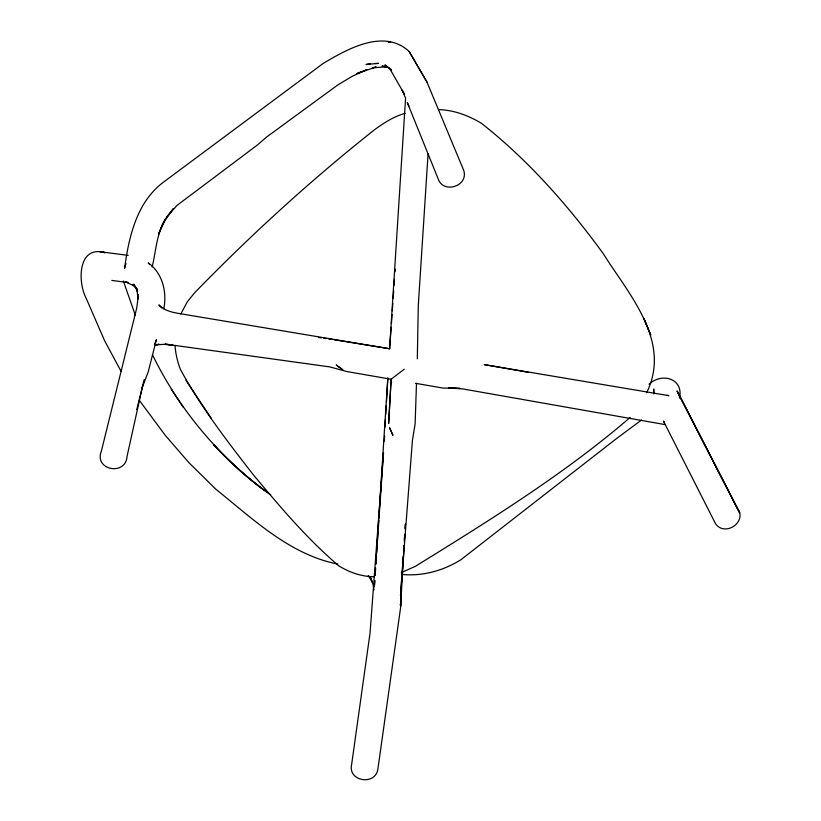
<?xml version="1.0" encoding="UTF-8"?>
<svg xmlns="http://www.w3.org/2000/svg" width="821" height="821" viewBox="0 0 821 821"><rect width="100%" height="100%" fill="white"/><g stroke="black" fill="none" stroke-linecap="round" stroke-linejoin="round"><path stroke-width="1.23" d="M401.028 593.47L400.894 605.518L377.804 769.688C374.674 785.913 347.765 781.182 351.614 764.649L370.045 633.012L383.479 452.761L379.045 517.907M417.314 358.828L418.279 305.74L428.09 153.589M384.392 441.051L384.628 435.951M385.028 427.023L385.439 419.459M385.726 414.461L386.239 405.697M386.465 401.951L387.861 378.183M404.106 545.626L400.627 606.134L400.166 604.42M404.343 541.85L404.815 534.286M405.133 529.237L405.451 524.198M374.756 580.539L374.355 586.892L374.787 580.498M375.084 575.47L375.566 567.855M375.813 564.048L387.83 377.958M375.135 575.398L375.566 569.004M375.915 563.894L376.439 556.228M376.706 552.4L377.219 544.734M377.486 540.906L378.091 531.957M378.265 529.412L378.871 520.463M391.176 327.261L389.585 348.771L405.584 98.202L402.228 90.187L404.527 94.353L389.626 68.451L384.864 64.941L391.412 69.744M391.432 323.474L392.038 314.617M392.294 310.831L392.818 303.247M393.167 298.187L393.68 290.603M394.029 285.554L394.46 279.232M401.726 577.922L400.504 595.789L412.429 440.292L415.128 423.79L416.483 383.458L415.672 383.345L443.042 388.066L459.678 388.405M401.9 575.377L402.506 566.439M402.68 563.894L403.203 556.238M403.552 551.127L403.901 546.027M404.343 539.654L404.691 534.543M405.122 528.17L405.389 524.342M395.096 271.7L395.301 269.196M163.769 308.829C167.135 292.235 162.599 273.085 148.252 262.915L149.709 264.495M152.162 266.938C156.103 250.744 156.606 232.825 165.811 218.396L158.525 234.283L162.938 223.322L173.241 208.811M142.803 385.172L127.06 456.322C125.839 476.365 93.532 470.176 101.404 450.986L136.686 308.224L138.41 295.262L138.082 299.029L136.789 288.345L137.456 291.917M136.758 409.566L143.562 382.268M143.377 382.894L144.239 379.476M125.972 263.367L124.597 268.364C128.887 236.612 136.758 201.514 164.364 181.503L323.166 63.443C347.457 48.983 383.889 28.191 409.145 51.466L426.971 82.079L463.68 170.296C469.017 186.11 443.073 194.464 438.055 178.609L407.319 102.615L408.93 106.022M646.62 392.797C671.999 341.29 628.814 294.472 603.312 253.72C568.235 205.589 528.324 160.177 481.414 123.294C468.422 115.474 453.726 109.963 438.435 109.624M180.774 314.063L187.383 301.687L194.803 292.594C251.226 234.56 311.118 179.943 374.581 129.697C383.941 122.924 393.844 116.418 405.112 113.38M142.228 387.45L148.18 372.005L156.39 339.72L154.615 344.173M173.241 208.821L166.386 217.411L177.059 205.353L257.404 144.999L266.415 137.179L337.831 84.922L352.178 76.302L366.792 69.723L356.488 73.685L376.121 66.973L372.272 67.845L386.188 66.829L382.042 66.019L388.507 67.609M630.159 417.448C564.089 474.281 489.337 520.545 415.354 566.336L401.284 572.617M172.718 345.272L165.154 344.071L329.662 366.884L346.831 371.544L391.124 379.251L404.219 369.193M641.468 420.054L616.407 438.66L460.879 559.758C443.843 570.369 423.698 576.178 403.573 574.567M649.052 384.218C661.675 372.252 683.872 378.368 679.501 398.093L679.152 395.086L677.161 391.135L737.535 508.343C747.541 521.869 724.984 537.252 715.532 523.685L663.43 421.06L664.661 422.733M155.272 345.251L158.925 344.184L156.698 344.799L164.087 344.338L172.81 345.2M370.579 63.648L366.012 64.49L378.512 63.381L375.105 63.494M388.21 42.292L390.663 42.066M374.222 576.732C361.681 576.691 349.428 572.422 338.827 565.854C307.198 538.956 280.156 506.896 253.576 475.072C227.345 441.441 201.083 407.288 180.62 369.819C177.48 362.235 175.786 354.21 175.027 346.062M99.423 251.565L105.16 252.714C77.8 244.627 77.502 282.167 86.154 298.197L104.616 340.756L121.077 371.328M459.77 388.364L448.707 387.964L462.931 388.949L665.041 424.59M128.199 255.393L100.224 251.729M111.82 280.423L127.953 282.578M318.764 337.503L321.278 337.872M323.802 338.231L326.317 338.601M328.831 338.97L332.597 339.514M333.839 339.72L389.708 348.751L179.255 313.54C171.907 312.278 164.2 310.584 158.894 304.909L161.737 307.916M666.847 395.332L668.879 395.66L484.174 364.596L528.231 372.324M127.984 282.434L125.531 281.952L134.706 286.098M337.821 564.048C289.967 554.893 252.458 518.554 215.882 489.244L188.789 462.531L165.093 435.13L139.591 400.699M269.339 493.708C248.999 479.402 230.455 462.675 213.46 444.541C230.732 463.188 249.8 480.295 270.684 494.796M134.644 285.913L132.55 284.466L136.502 288.53L133.659 284.138L137.169 290.737M389.626 68.451L391.494 69.806M264.393 490.527C217.103 454.824 178.311 407.873 152.378 354.59M368.249 575.757L370.64 578.138M185.895 380.277L211.356 418.443M171.322 389.37L183.073 407.062M368.721 576.25L372.375 582.212L370.445 577.502L372.991 584.347L374.007 589.858M426.971 82.079L409.145 51.466M677.161 391.135L739.649 512.93L679.152 395.086M135.301 315.161L123.345 280.977M138.339 296.689L137.866 294.308L138.349 296.689M653.927 394.008L653.701 388.99L653.721 393.269M391.124 379.251L388.651 423.359L391.124 379.251M342.716 369.737L336.333 365.078L342.716 369.737M392.859 435.12L389.575 427.813L392.859 435.12M645.132 321.38L643.808 318.476L650.766 335.06L645.132 321.38"/></g></svg>
